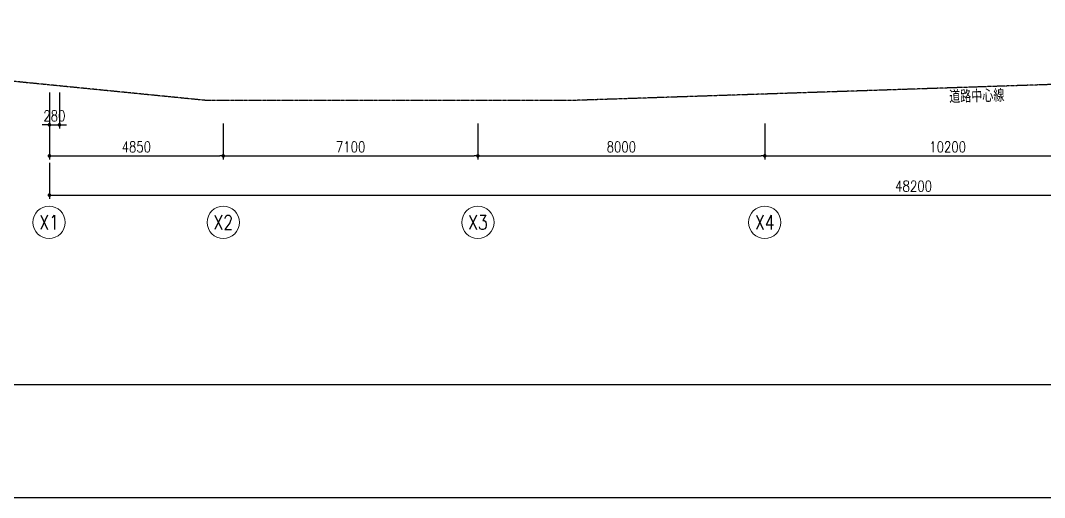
# Model space of a CAD drawing. Header units: millimetres. Extents: x 0 to 181737, y 0 to 59400.
# Drawn here: x 109059 to 137617, y 0 to 13293 of the extents above; entities that cross this region are included whole.
import ezdxf
from ezdxf.enums import TextEntityAlignment as Align

# ---------------------------------------------------------------- set-up
doc = ezdxf.new("R2010")
doc.units = ezdxf.units.MM
doc.header["$LTSCALE"] = 0.2
doc.linetypes.add('PHANTOM', pattern=[63.5, 31.75, -6.35, 6.35, -6.35, 6.35, -6.35])
doc.layers.get('Defpoints').update_dxf_attribs({"color": 5})
doc.layers.add('A_境界線', color=9, linetype='PHANTOM')
doc.layers.add('A_寸法', color=8, linetype='Continuous')
doc.styles.add('Dim', font='simplex.shx', dxfattribs={"width": 0.8, "bigfont": 'extfont2.shx'})
doc.styles.get("Standard").update_dxf_attribs({"font": 'simplex.shx', "width": 0.8, "bigfont": 'extfont2.shx'})
doc.dimstyles.new('1-100', dxfattribs={"dimscale": 100, "dimtxt": 3, "dimasz": 1, "dimexe": 1, "dimexo": 1, "dimgap": 1, "dimtad": 1, "dimdec": 1, "dimrnd": 0.5, "dimdsep": 46, "dimtxsty": 'Dim', "dimblk": 'DOT', "dimcen": 2.5, "dimclrd": 256, "dimclre": 256, "dimclrt": 256, "dimadec": 0, "dimazin": 0, "dimtfac": 1, "dimtdec": 1, "dimtix": 1, "dimtmove": 2, "dimatfit": 3, "dimldrblk": 'OPEN30', "dimfxl": 1, "dimlwd": -1, "dimlwe": -1, "dimarcsym": 1})

# ---------------------------------------------------------------- blocks, each defined once
blk = doc.blocks.new('_Dot')
at = {"color": 0, "linetype": 'ByBlock', "lineweight": -2}
blk.add_line((-0.5, 0), (-1, 0), dxfattribs=at)
at = {"color": 0, "linetype": 'ByBlock', "const_width": 0.5}
blk.add_lwpolyline([(-0.25, 0, 1), (0.25, 0, 1)], format="xyb", close=True, dxfattribs=at)
blk = doc.blocks.new('*D33')
at = {"layer": 'A_寸法', "transparency": 16777216}
for p, q in [((109865, 10421), (109865, 9421)), ((114715, 10421), (114715, 9421)), ((109965, 9521), (114615, 9521))]:
    blk.add_line(p, q, dxfattribs=at)
at = {"layer": 'Defpoints', "color": 0, "transparency": 16777216}
for p in [(109865, 10521), (114715, 10521), (114715, 9521)]:
    blk.add_point(p, dxfattribs=at)
at = {"layer": 'A_寸法', "transparency": 16777216, "xscale": 100, "yscale": 100, "zscale": 100, "rotation": 180}
blk.add_blockref('_Dot', (109865, 9521), dxfattribs=at)
at = {"layer": 'A_寸法', "transparency": 16777216, "xscale": 100, "yscale": 100, "zscale": 100}
blk.add_blockref('_Dot', (114715, 9521), dxfattribs=at)
at = {"layer": 'A_寸法', "transparency": 16777216, "insert": (112290, 9771), "char_height": 300, "attachment_point": 5, "style": 'Dim'}
blk.add_mtext('4850', dxfattribs=at)
blk = doc.blocks.new('_Open30')
at = {"color": 0, "linetype": 'ByBlock', "lineweight": -2}
for p, q in [((-1, 0.27), (0, 0)), ((0, 0), (-1, -0.27)), ((0, 0), (-1, 0))]:
    blk.add_line(p, q, dxfattribs=at)
blk = doc.blocks.new('*D34')
at = {"layer": 'A_寸法', "transparency": 16777216}
for p, q in [((114715, 10421), (114715, 9421)), ((121815, 10421), (121815, 9421)), ((114815, 9521), (121715, 9521))]:
    blk.add_line(p, q, dxfattribs=at)
at = {"layer": 'Defpoints', "color": 0, "transparency": 16777216}
for p in [(114715, 10521), (121815, 10521), (121815, 9521)]:
    blk.add_point(p, dxfattribs=at)
at = {"layer": 'A_寸法', "transparency": 16777216, "xscale": 100, "yscale": 100, "zscale": 100, "rotation": 180}
blk.add_blockref('_Dot', (114715, 9521), dxfattribs=at)
at = {"layer": 'A_寸法', "transparency": 16777216, "xscale": 100, "yscale": 100, "zscale": 100}
blk.add_blockref('_Dot', (121815, 9521), dxfattribs=at)
at = {"layer": 'A_寸法', "transparency": 16777216, "insert": (118265, 9771), "char_height": 300, "attachment_point": 5, "style": 'Dim'}
blk.add_mtext('7100', dxfattribs=at)
blk = doc.blocks.new('*D35')
at = {"layer": 'A_寸法', "transparency": 16777216}
for p, q in [((121815, 10421), (121815, 9421)), ((129815, 10421), (129815, 9421)), ((121915, 9521), (129715, 9521))]:
    blk.add_line(p, q, dxfattribs=at)
at = {"layer": 'Defpoints', "color": 0, "transparency": 16777216}
for p in [(121815, 10521), (129815, 10521), (129815, 9521)]:
    blk.add_point(p, dxfattribs=at)
at = {"layer": 'A_寸法', "transparency": 16777216, "xscale": 100, "yscale": 100, "zscale": 100, "rotation": 180}
blk.add_blockref('_Dot', (121815, 9521), dxfattribs=at)
at = {"layer": 'A_寸法', "transparency": 16777216, "xscale": 100, "yscale": 100, "zscale": 100}
blk.add_blockref('_Dot', (129815, 9521), dxfattribs=at)
at = {"layer": 'A_寸法', "transparency": 16777216, "insert": (125815, 9771), "char_height": 300, "attachment_point": 5, "style": 'Dim'}
blk.add_mtext('8000', dxfattribs=at)
blk = doc.blocks.new('*D36')
at = {"layer": 'A_寸法', "transparency": 16777216}
for p, q in [((129815, 10421), (129815, 9421)), ((140015, 10421), (140015, 9421)), ((129915, 9521), (139915, 9521))]:
    blk.add_line(p, q, dxfattribs=at)
at = {"layer": 'Defpoints', "color": 0, "transparency": 16777216}
for p in [(129815, 10521), (140015, 10521), (140015, 9521)]:
    blk.add_point(p, dxfattribs=at)
at = {"layer": 'A_寸法', "transparency": 16777216, "xscale": 100, "yscale": 100, "zscale": 100, "rotation": 180}
blk.add_blockref('_Dot', (129815, 9521), dxfattribs=at)
at = {"layer": 'A_寸法', "transparency": 16777216, "xscale": 100, "yscale": 100, "zscale": 100}
blk.add_blockref('_Dot', (140015, 9521), dxfattribs=at)
at = {"layer": 'A_寸法', "transparency": 16777216, "insert": (134915, 9771), "char_height": 300, "attachment_point": 5, "style": 'Dim'}
blk.add_mtext('10200', dxfattribs=at)
blk = doc.blocks.new('*D39')
at = {"layer": 'A_寸法', "transparency": 16777216}
for p, q in [((109865, 11286), (109865, 10286)), ((110145, 11286), (110145, 10286)), ((109765, 10386), (109665, 10386)), ((109865, 10386), (110145, 10386)), ((110245, 10386), (110345, 10386))]:
    blk.add_line(p, q, dxfattribs=at)
at = {"layer": 'Defpoints', "color": 0, "transparency": 16777216}
for p in [(109865, 11386), (110145, 11386), (110145, 10386)]:
    blk.add_point(p, dxfattribs=at)
at = {"layer": 'A_寸法', "transparency": 16777216, "xscale": 100, "yscale": 100, "zscale": 100}
blk.add_blockref('_Dot', (109865, 10386), dxfattribs=at)
at = {"layer": 'A_寸法', "transparency": 16777216, "xscale": 100, "yscale": 100, "zscale": 100, "rotation": 180}
blk.add_blockref('_Dot', (110145, 10386), dxfattribs=at)
at = {"layer": 'A_寸法', "transparency": 16777216, "insert": (110005, 10636), "char_height": 300, "attachment_point": 5, "style": 'Dim'}
blk.add_mtext('280', dxfattribs=at)
blk = doc.blocks.new('*D40')
at = {"layer": 'A_寸法', "transparency": 16777216}
for p, q in [((109865, 9326), (109865, 8326)), ((158065, 9326), (158065, 8326)), ((109965, 8426), (157965, 8426))]:
    blk.add_line(p, q, dxfattribs=at)
at = {"layer": 'Defpoints', "color": 0, "transparency": 16777216}
for p in [(109865, 9426), (158065, 9426), (158065, 8426)]:
    blk.add_point(p, dxfattribs=at)
at = {"layer": 'A_寸法', "transparency": 16777216, "xscale": 100, "yscale": 100, "zscale": 100, "rotation": 180}
blk.add_blockref('_Dot', (109865, 8426), dxfattribs=at)
at = {"layer": 'A_寸法', "transparency": 16777216, "xscale": 100, "yscale": 100, "zscale": 100}
blk.add_blockref('_Dot', (158065, 8426), dxfattribs=at)
at = {"layer": 'A_寸法', "transparency": 16777216, "insert": (133965, 8676), "char_height": 300, "attachment_point": 5, "style": 'Dim'}
blk.add_mtext('48200', dxfattribs=at)

msp = doc.modelspace()

# ---------------------------------------------------------------- linework, layer by layer
at = {"layer": 'A_境界線'}
msp.add_lwpolyline([(160995.55, 48454.9), (165822.63, 12442.04), (124548.03, 11067.03), (114244.89, 11063.82), (104147.68, 12063.35)], dxfattribs=at)
at = {"layer": 'A_寸法', "lineweight": 13}
for centre in [(109856, 7668.03), (114714.8, 7667.94), (121814.8, 7667.94), (129814.8, 7667.94)]:
    msp.add_circle(centre, 450, dxfattribs=at)
at = {"layer": 'Defpoints'}
for points in [[(94100, 0), (178200, 0), (178200, 59400), (94100, 59400)], [(95415, 58150), (176885, 58150), (176885, 3138.54), (95415, 3138.54)]]:
    msp.add_lwpolyline(points, close=True, dxfattribs=at)

# ---------------------------------------------------------------- texts
at = {"layer": 'A_境界線', "width": 0.8}
msp.add_text('道路中心線', height=350, rotation=1.534374, dxfattribs=at).set_placement((134958.67, 11166.09), align=Align.MIDDLE_LEFT)
at = {"layer": 'A_寸法', "width": 0.8}
for s, p in [('X1', (109856, 7668.03)), ('X2', (114714.8, 7667.94)), ('X3', (121814.8, 7667.94)), ('X4', (129814.8, 7667.94))]:
    msp.add_text(s, height=400, dxfattribs=at).set_placement(p, align=Align.MIDDLE)

# ---------------------------------------------------------------- dimensions: what is measured, and where the dimension line sits
at = {"layer": 'A_寸法'}
for base, p1, p2, picture, middle in [((110144.8, 10385.7), (109864.8, 11385.56), (110144.8, 11385.56), '*D39', (110004.8, 10635.7)), ((114714.8, 9521.17), (109864.8, 10521.04), (114714.8, 10521.04), '*D33', (112289.8, 9771.17)), ((121814.8, 9521.17), (114714.8, 10521.04), (121814.8, 10521.04), '*D34', (118264.8, 9771.17)), ((129814.8, 9521.17), (121814.8, 10521.04), (129814.8, 10521.04), '*D35', (125814.8, 9771.17)), ((140014.8, 9521.17), (129814.8, 10521.04), (140014.8, 10521.04), '*D36', (134914.8, 9771.17)), ((158064.8, 8426.08), (109864.8, 9425.95), (158064.8, 9425.95), '*D40', (133964.8, 8676.08))]:
    dim = msp.add_linear_dim(base=base, p1=p1, p2=p2, dimstyle='1-100', dxfattribs=at)
    dim.commit()
    dim.dimension.update_dxf_attribs({"geometry": picture, "text_midpoint": middle})

doc.saveas('drawing.dxf')
